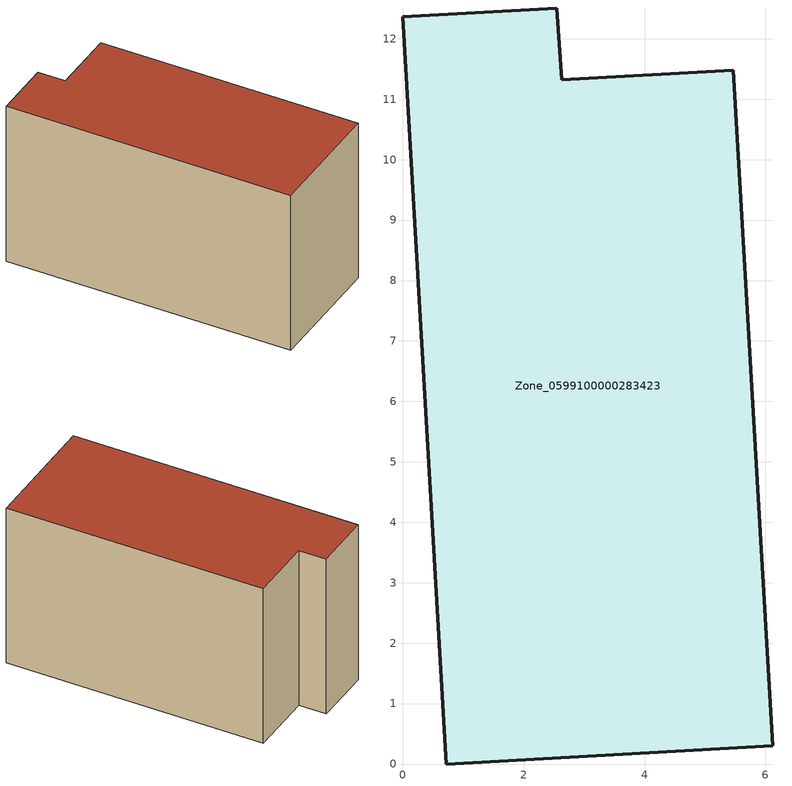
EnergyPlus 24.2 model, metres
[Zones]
Zone_0599100000283423
 floor ground (C_G): 0.72,0 0,12.37 2.55,12.51 2.63,11.32 5.47,11.48 6.12,0.3 z0
 wall outside (C_F): 2.63,11.32 2.55,12.51 0,12.37 0.72,0 6.12,0.3 5.47,11.48 2.63,11.32 z0:7.29
 roof outside (C_R): 6.12,0.3 5.47,11.48 2.63,11.32 2.55,12.51 0,12.37 0.72,0 z7.29
[BUILDING]
Pand.0599100000283423: North Axis=0; Terrain=City; Loads Convergence Tolerance Value=0.04; Temperature Convergence Tolerance Value=0.4; Solar Distribution=FullExterior; Maximum Number of Warmup Days=25; Minimum Number of Warmup Days=1
[Site:Location]
Rotterdam.The.Hague.AP_ZH_NLD Design_Conditions: Latitude=51.96; Longitude=4.45; Time Zone=1; Elevation=-4.5
[SITE:GROUNDTEMPERATURE:BUILDINGSURFACE]
18, 18, 18, 18, 18, 18, 18, 18, 18, 18, 18, 18
[MATERIAL] Thermal Absorptance=0.9; Solar Absorptance=0.7; Visible Absorptance=0.7
Name | Roughness | Thickness | Conductivity | Density | Specific Heat
G.TI.1975-1991 | MediumSmooth | 0.15 | 0.288461 | 540 | 1210
F.TI.1975-1991 | Rough | 0.3 | 0.230769 | 1920 | 840
R.TI.1975-1991 | MediumRough | 0.2 | 0.153846 | 1500 | 1000
[CONSTRUCTION]
C_G: G.TI.1975-1991
C_F: F.TI.1975-1991
C_R: R.TI.1975-1991
[ZONE]
Zone_0599100000283423: Type=1; Multiplier=1; Ceiling Height=Autocalculate; Volume=Autocalculate; Floor Area=autocalculate; Part of Total Floor Area=Yes
[ZONEINFILTRATION:DESIGNFLOWRATE]
Infil_Zone_0599100000283423: Zone or ZoneList or Space or SpaceList=Zone_0599100000283423; Schedule=AlwaysOn; Design Flow Rate Calculation Method=Flow/Area; Flow Rate per Floor Area=0.003; Constant Term Coefficient=1; Temperature Term Coefficient=0; Velocity Term Coefficient=0; Velocity Squared Term Coefficient=0
[HVACTEMPLATE:ZONE:IDEALLOADSAIRSYSTEM]
Zone_0599100000283423: Maximum Heating Supply Air Temperature=50; Minimum Cooling Supply Air Temperature=13; Maximum Heating Supply Air Humidity Ratio=0.0156; Minimum Cooling Supply Air Humidity Ratio=0.0077; Heating Limit=NoLimit; Cooling Limit=NoLimit; Dehumidification Control Type=ConstantSensibleHeatRatio; Cooling Sensible Heat Ratio=0.7; Dehumidification Setpoint=60; Humidification Control Type=None; Humidification Setpoint=30; Outdoor Air Method=None; Outdoor Air Flow Rate per Person=0.00944; Outdoor Air Flow Rate per Zone Floor Area=0; Outdoor Air Flow Rate per Zone=0; Demand Controlled Ventilation Type=None; Outdoor Air Economizer Type=NoEconomizer; Heat Recovery Type=None; Sensible Heat Recovery Effectiveness=0.7; Latent Heat Recovery Effectiveness=0.65
[ZONECONTROL:THERMOSTAT]
ThermostatControl_Zone_0599100000283423: Zone or ZoneList=Zone_0599100000283423; Control Type Schedule=DualSetpointControlType; Control 1=Thermostat_Zone_0599100000283423; Temperature Difference Between Cutout And Setpoint=0
[THERMOSTATSETPOINT:DUALSETPOINT]
Thermostat_Zone_0599100000283423: Heating Setpoint Temperature Schedule=HeatingSetpoint_Zone_0599100000283423; Cooling Setpoint Temperature Schedule=CoolingSetpoint_Zone_0599100000283423
[SCHEDULE:COMPACT]
HeatingSetpoint_Zone_0599100000283423: Through: 12/31, For: AllDays, Until: 24:00, 21
CoolingSetpoint_Zone_0599100000283423: Through: 12/31, For: AllDays, Until: 24:00, 24
DualSetpointControlType: Through: 12/31, For: AllDays, Until: 24:00, 4
AlwaysOn: Through: 12/31, For: AllDays, Until: 24:00, 1
